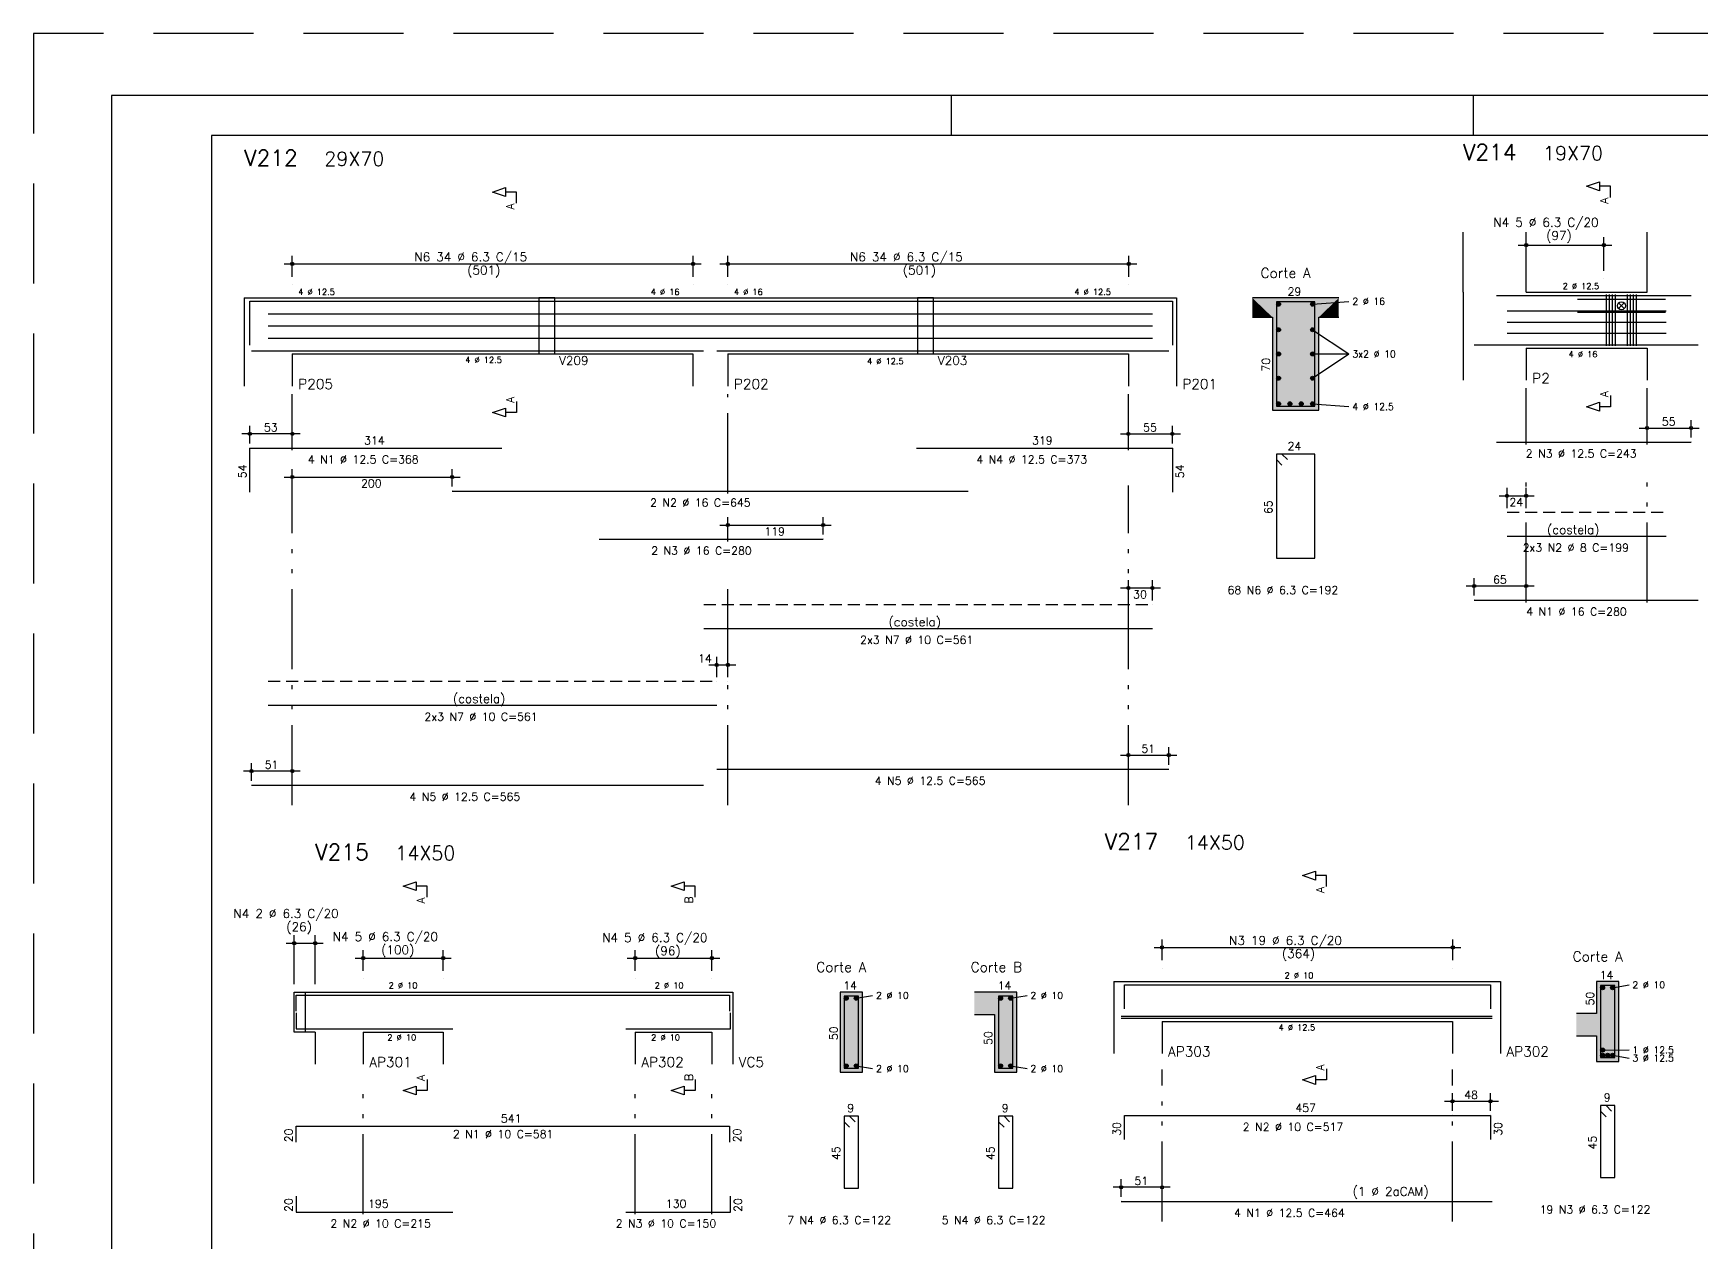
# Model space of a CAD drawing. Extents: x -1.9 to 86, y -1.2 to 61.3.
# Drawn here: x -1.95 to 39.75, y 31.08 to 61.31 of the extents above; entities that cross this region are included whole.
import ezdxf

# ---------------------------------------------------------------- set-up
doc = ezdxf.new("R2010")
doc.units = 0
doc.header["$MEASUREMENT"] = 0
for name, pattern in [('ESTILO_TQS_0001', [0.45, 0.3, -0.15]), ('ESTILO_TQS_0004', [3.3, 2, -0.4, 0.05, -0.4, 0.05, -0.4]), ('HIDDEN', [0.375, 0.25, -0.125])]:
    doc.linetypes.add(name, pattern=pattern)
doc.layers.get('0').update_dxf_attribs({"linetype": 'CONTINUOUS'})
doc.layers.get('Defpoints').update_dxf_attribs({"linetype": 'CONTINUOUS'})
for name, color, linetype in [('ARQ_FOLHA', 7, 'CONTINUOUS'), ('PENA_01', 1, 'CONTINUOUS'), ('PENA_02', 2, 'CONTINUOUS'), ('PENA_03', 3, 'CONTINUOUS'), ('PENA_04', 4, 'CONTINUOUS'), ('PENA_05', 5, 'CONTINUOUS'), ('PENA_06', 6, 'CONTINUOUS'), ('PENA_10', 253, 'CONTINUOUS')]:
    doc.layers.add(name, color=color, linetype=linetype)
doc.styles.get("Standard").update_dxf_attribs({"font": 'ROMANS.SHX'})

# ---------------------------------------------------------------- blocks, each defined once
blk = doc.blocks.new('FOLHA A1 - 841 X 594')
at = {"layer": 'ARQ_FOLHA', "color": 1}
for p, q in [((-631, 584), (-631, 594)), ((-500.5, 584), (-500.5, 594))]:
    blk.add_line(p, q, dxfattribs=at)
for points in [[(-841, 0), (0, 0), (0, 594), (-841, 594)], [(-816, 10), (-10, 10), (-10, 584), (-816, 584)]]:
    blk.add_lwpolyline(points, close=True, dxfattribs=at)
at = {"layer": 'Defpoints', "color": 8, "linetype": 'HIDDEN', "ltscale": 100}
blk.add_lwpolyline([(-860.5, 609.5), (-860.5, -15.5), (19.5, -15.5), (19.5, 609.5)], close=True, dxfattribs=at)
blk = doc.blocks.new('*U23')
blk.add_blockref('FOLHA A1 - 841 X 594', (0, 0))

msp = doc.modelspace()

# ---------------------------------------------------------------- linework, layer by layer
at = {"layer": 'PENA_01', "linetype": 'Continuous'}
for p, q in [((35.168, 56.014), (37.508, 56.014)), ((35.368, 55.367), (35.368, 56.214)), ((37.308, 55.367), (37.308, 56.214)), ((4.322, 55.542), (14.742, 55.542)), ((4.522, 55.222), (4.522, 55.742)), ((14.542, 55.222), (14.542, 55.742)), ((15.212, 55.542), (25.632, 55.542)), ((15.412, 55.222), (15.412, 55.742)), ((25.432, 55.222), (25.432, 55.742)), ((30.027, 54.537), (30.937, 54.607)), ((30.027, 53.897), (30.937, 53.292)), ((30.027, 52.687), (30.937, 53.292)), ((30.027, 53.292), (30.937, 53.292)), ((30.027, 52.047), (30.937, 51.977)), ((4.722, 51.297), (3.262, 51.297)), ((25.222, 51.297), (26.722, 51.297)), ((38.188, 51.442), (39.688, 51.442)), ((4.322, 50.217), (8.718, 50.217)), ((34.688, 49.747), (35.568, 49.747)), ((15.212, 49.017), (17.995, 49.017)), ((26.222, 47.442), (25.222, 47.442)), ((35.568, 47.492), (33.868, 47.492)), ((14.932, 45.522), (15.612, 45.522)), ((25.222, 43.267), (26.632, 43.267)), ((4.722, 42.867), (3.302, 42.867)), ((4.371, 38.563), (5.297, 38.563)), ((4.571, 37.545), (4.571, 38.763)), ((5.097, 37.545), (5.097, 38.763)), ((6.297, 37.875), (6.297, 38.395)), ((8.297, 37.875), (8.297, 38.395)), ((13.097, 37.875), (13.097, 38.395)), ((15.013, 37.875), (15.013, 38.395)), ((26.063, 38.459), (33.733, 38.459)), ((26.263, 38.139), (26.263, 38.659)), ((33.533, 38.139), (33.533, 38.659)), ((6.097, 38.195), (8.497, 38.195)), ((12.897, 38.195), (15.213, 38.195)), ((18.62, 37.19), (19.03, 37.26)), ((22.48, 37.19), (22.89, 37.26)), ((37.528, 37.454), (37.938, 37.524)), ((37.278, 35.894), (37.938, 35.898)), ((18.62, 35.5), (19.03, 35.43)), ((22.48, 35.5), (22.89, 35.43)), ((37.528, 35.764), (37.938, 35.694)), ((33.323, 34.614), (34.673, 34.614)), ((26.463, 32.464), (25.043, 32.464))]:
    msp.add_line(p, q, dxfattribs=at)
at = {"layer": 'PENA_01', "linetype": 'ESTILO_TQS_0004'}
for p, q in [((4.522, 50.889), (4.522, 52.292)), ((15.412, 49.809), (15.412, 52.292)), ((25.422, 50.889), (25.422, 52.292)), ((35.368, 51.034), (35.368, 52.437)), ((38.388, 51.034), (38.388, 52.437)), ((35.368, 47.084), (35.368, 50.15)), ((38.388, 47.084), (38.388, 50.15)), ((4.522, 42.012), (4.522, 50.005)), ((25.422, 42.012), (25.422, 50.005)), ((15.412, 48.609), (15.412, 48.925)), ((15.412, 42.012), (15.412, 47.725)), ((6.297, 31.792), (6.297, 35.145)), ((13.097, 31.792), (13.097, 35.145)), ((15.011, 31.792), (15.011, 35.145)), ((26.263, 31.609), (26.263, 35.409)), ((33.523, 31.609), (33.523, 35.409))]:
    msp.add_line(p, q, dxfattribs=at)
at = {"layer": 'PENA_01', "linetype": 'Continuous'}
for points in [[(10.682, 54.692), (10.682, 53.292), (11.082, 53.292), (11.082, 54.692), (10.682, 54.692)], [(20.152, 54.692), (20.152, 53.292), (20.552, 53.292), (20.552, 54.692), (20.152, 54.692)], [(4.851, 36.345), (4.851, 37.345)]]:
    msp.add_lwpolyline(points, dxfattribs=at)
at = {"layer": 'PENA_02', "linetype": 'Continuous'}
for centre, radius in [((35.368, 56.014), 0.0416), ((35.368, 56.014), 0.0208), ((37.308, 56.014), 0.0416), ((37.308, 56.014), 0.0208), ((4.522, 55.542), 0.0416), ((4.522, 55.542), 0.0208), ((14.542, 55.542), 0.0416), ((14.542, 55.542), 0.0208), ((15.412, 55.542), 0.0416), ((15.412, 55.542), 0.0208), ((25.432, 55.542), 0.0416), ((25.432, 55.542), 0.0208), ((3.462, 51.297), 0.04), ((3.462, 51.297), 0.02), ((4.522, 51.297), 0.04), ((4.522, 51.297), 0.02), ((25.422, 51.297), 0.04), ((25.422, 51.297), 0.02), ((26.522, 51.297), 0.04), ((26.522, 51.297), 0.02), ((38.388, 51.442), 0.04), ((38.388, 51.442), 0.02), ((39.488, 51.442), 0.04), ((39.488, 51.442), 0.02), ((4.522, 50.217), 0.04), ((4.522, 50.217), 0.02), ((8.518, 50.217), 0.04), ((8.518, 50.217), 0.02), ((34.888, 49.747), 0.04), ((34.888, 49.747), 0.02), ((35.368, 49.747), 0.04), ((35.368, 49.747), 0.02), ((15.412, 49.017), 0.04), ((15.412, 49.017), 0.02), ((17.795, 49.017), 0.04), ((17.795, 49.017), 0.02), ((25.422, 47.442), 0.04), ((25.422, 47.442), 0.02), ((26.022, 47.442), 0.04), ((26.022, 47.442), 0.02), ((34.068, 47.492), 0.04), ((34.068, 47.492), 0.02), ((35.368, 47.492), 0.04), ((35.368, 47.492), 0.02), ((15.132, 45.522), 0.04), ((15.132, 45.522), 0.02), ((15.412, 45.522), 0.04), ((15.412, 45.522), 0.02), ((25.422, 43.267), 0.04), ((25.422, 43.267), 0.02), ((26.432, 43.267), 0.04), ((26.432, 43.267), 0.02), ((3.502, 42.867), 0.04), ((3.502, 42.867), 0.02), ((4.522, 42.867), 0.04), ((4.522, 42.867), 0.02), ((4.571, 38.563), 0.0416), ((4.571, 38.563), 0.0208), ((5.097, 38.563), 0.0416), ((5.097, 38.563), 0.0208), ((26.263, 38.459), 0.0416), ((26.263, 38.459), 0.0208), ((33.533, 38.459), 0.0416), ((33.533, 38.459), 0.0208), ((6.297, 38.195), 0.0416), ((6.297, 38.195), 0.0208), ((8.297, 38.195), 0.0416), ((8.297, 38.195), 0.0208), ((13.097, 38.195), 0.0416), ((13.097, 38.195), 0.0208), ((15.013, 38.195), 0.0416), ((15.013, 38.195), 0.0208), ((33.523, 34.614), 0.04), ((33.523, 34.614), 0.02), ((34.473, 34.614), 0.04), ((34.473, 34.614), 0.02), ((25.243, 32.464), 0.04), ((25.243, 32.464), 0.02), ((26.263, 32.464), 0.04), ((26.263, 32.464), 0.02)]:
    msp.add_circle(centre, radius, dxfattribs=at)
at = {"layer": 'PENA_03', "linetype": 'Continuous'}
for p, q in [((33.788, 54.837), (33.788, 56.337)), ((35.368, 54.837), (35.368, 56.337)), ((38.388, 54.837), (38.388, 56.337)), ((35.368, 55.167), (35.368, 55.167)), ((37.308, 55.167), (37.308, 55.167)), ((3.322, 54.692), (3.322, 53.292)), ((3.322, 54.692), (4.522, 54.692)), ((4.522, 55.022), (4.522, 55.022)), ((4.522, 54.692), (14.532, 54.692)), ((14.532, 54.692), (15.412, 54.692)), ((14.542, 55.022), (14.542, 55.022)), ((15.412, 55.022), (15.412, 55.022)), ((15.412, 54.692), (25.422, 54.692)), ((25.422, 54.692), (26.622, 54.692)), ((25.432, 55.022), (25.432, 55.022)), ((26.622, 54.692), (26.622, 53.292)), ((30.682, 54.692), (28.522, 54.692)), ((33.788, 54.837), (33.788, 53.437)), ((35.368, 54.837), (38.388, 54.837)), ((37.677, 54.567), (37.819, 54.426)), ((37.677, 54.426), (37.819, 54.567)), ((28.522, 54.212), (29.022, 54.212)), ((29.022, 54.212), (29.022, 51.892)), ((30.182, 51.892), (30.182, 54.212)), ((30.182, 54.212), (30.682, 54.212)), ((33.788, 53.437), (33.788, 52.637)), ((35.368, 53.437), (38.388, 53.437)), ((35.368, 53.437), (35.368, 52.637)), ((38.388, 53.437), (38.388, 52.637)), ((3.322, 53.292), (3.322, 52.492)), ((4.522, 53.292), (14.532, 53.292)), ((4.522, 53.292), (4.522, 52.492)), ((14.532, 53.292), (14.532, 52.492)), ((15.412, 53.292), (25.422, 53.292)), ((15.412, 53.292), (15.412, 52.492)), ((25.422, 53.292), (25.422, 52.492)), ((26.622, 53.292), (26.622, 52.492)), ((29.022, 51.892), (30.182, 51.892)), ((3.462, 51.057), (3.462, 51.497)), ((4.522, 51.057), (4.522, 51.497)), ((25.422, 51.057), (25.422, 51.497)), ((26.522, 51.057), (26.522, 51.497)), ((38.388, 51.202), (38.388, 51.642)), ((39.488, 51.202), (39.488, 51.642)), ((3.462, 50.957), (3.462, 50.957)), ((4.522, 50.957), (4.522, 50.957)), ((25.422, 50.957), (25.422, 50.957)), ((26.522, 50.957), (26.522, 50.957)), ((38.388, 51.102), (38.388, 51.102)), ((39.488, 51.102), (39.488, 51.102)), ((4.522, 49.977), (4.522, 50.417)), ((8.518, 49.977), (8.518, 50.417)), ((4.522, 49.877), (4.522, 49.877)), ((8.518, 49.877), (8.518, 49.877)), ((34.888, 49.437), (34.888, 49.947)), ((35.368, 49.437), (35.368, 49.947)), ((15.412, 48.777), (15.412, 49.217)), ((17.795, 48.777), (17.795, 49.217)), ((34.888, 49.337), (34.888, 49.337)), ((35.368, 49.337), (35.368, 49.337)), ((15.412, 48.677), (15.412, 48.677)), ((17.795, 48.677), (17.795, 48.677)), ((25.422, 47.132), (25.422, 47.642)), ((26.022, 47.132), (26.022, 47.642)), ((34.068, 47.252), (34.068, 47.692)), ((35.368, 47.252), (35.368, 47.692)), ((34.068, 47.152), (34.068, 47.152)), ((35.368, 47.152), (35.368, 47.152)), ((25.422, 47.032), (25.422, 47.032)), ((26.022, 47.032), (26.022, 47.032)), ((15.132, 45.212), (15.132, 45.722)), ((15.412, 45.212), (15.412, 45.722)), ((15.132, 45.112), (15.132, 45.112)), ((15.412, 45.112), (15.412, 45.112)), ((25.422, 43.027), (25.422, 43.467)), ((26.432, 43.027), (26.432, 43.467)), ((3.502, 42.627), (3.502, 43.067)), ((4.522, 42.627), (4.522, 43.067)), ((25.422, 42.927), (25.422, 42.927)), ((26.432, 42.927), (26.432, 42.927)), ((3.502, 42.527), (3.502, 42.527)), ((4.522, 42.527), (4.522, 42.527)), ((6.297, 37.675), (6.297, 37.675)), ((8.297, 37.675), (8.297, 37.675)), ((13.097, 37.675), (13.097, 37.675)), ((15.013, 37.675), (15.013, 37.675)), ((25.063, 37.609), (25.063, 36.609)), ((25.063, 37.609), (26.263, 37.609)), ((26.263, 37.939), (26.263, 37.939)), ((26.263, 37.609), (33.523, 37.609)), ((33.523, 37.609), (34.723, 37.609)), ((33.533, 37.939), (33.533, 37.939)), ((34.723, 37.609), (34.723, 36.609)), ((37.683, 37.609), (37.123, 37.609)), ((37.123, 37.609), (37.123, 36.809)), ((37.683, 35.609), (37.683, 37.609)), ((4.571, 37.345), (6.297, 37.345)), ((4.571, 37.345), (4.571, 37.345)), ((5.097, 37.345), (5.097, 37.345)), ((6.297, 37.345), (8.297, 37.345)), ((8.297, 37.345), (13.097, 37.345)), ((13.097, 37.345), (15.011, 37.345)), ((15.011, 37.345), (15.531, 37.345)), ((15.531, 37.345), (15.531, 36.345)), ((18.775, 37.345), (18.215, 37.345)), ((18.215, 37.345), (18.215, 35.345)), ((18.775, 35.345), (18.775, 37.345)), ((22.075, 37.345), (21.575, 37.345)), ((22.635, 37.345), (22.075, 37.345)), ((22.075, 37.345), (22.075, 37.345)), ((22.635, 35.345), (22.635, 37.345)), ((21.575, 36.785), (22.075, 36.785)), ((22.075, 36.785), (22.075, 35.345)), ((37.123, 36.809), (36.623, 36.809)), ((5.097, 36.345), (5.097, 35.545)), ((6.297, 36.345), (8.297, 36.345)), ((6.297, 36.345), (6.297, 35.545)), ((8.297, 36.345), (8.297, 35.545)), ((13.097, 36.345), (15.011, 36.345)), ((13.097, 36.345), (13.097, 35.545)), ((15.011, 36.345), (15.011, 35.545)), ((15.531, 36.345), (15.531, 35.545)), ((25.063, 36.609), (25.063, 35.809)), ((26.263, 36.609), (33.523, 36.609)), ((26.263, 36.609), (26.263, 35.809)), ((33.523, 36.609), (33.523, 35.809)), ((34.723, 36.609), (34.723, 35.809)), ((36.623, 36.249), (37.123, 36.249)), ((37.123, 36.249), (37.123, 35.609)), ((37.123, 35.609), (37.683, 35.609)), ((18.215, 35.345), (18.775, 35.345)), ((22.075, 35.345), (22.635, 35.345)), ((33.523, 34.374), (33.523, 34.814)), ((34.473, 34.374), (34.473, 34.814)), ((33.523, 34.274), (33.523, 34.274)), ((34.473, 34.274), (34.473, 34.274)), ((25.243, 32.224), (25.243, 32.664)), ((26.263, 32.224), (26.263, 32.664)), ((25.243, 32.124), (25.243, 32.124)), ((26.263, 32.124), (26.263, 32.124))]:
    msp.add_line(p, q, dxfattribs=at)
for points in [[(37.478, 57.207), (37.478, 57.484), (37.201, 57.484), (37.201, 57.373), (36.878, 57.484), (37.201, 57.594), (37.201, 57.484)], [(10.127, 57.062), (10.127, 57.339), (9.85, 57.339), (9.85, 57.228), (9.527, 57.339), (9.85, 57.45), (9.85, 57.339)], [(37.478, 52.252), (37.478, 51.975), (37.201, 51.975), (37.201, 51.864), (36.878, 51.975), (37.201, 52.086), (37.201, 51.975)], [(10.127, 52.107), (10.127, 51.83), (9.85, 51.83), (9.85, 51.719), (9.527, 51.83), (9.85, 51.941), (9.85, 51.83)], [(7.897, 39.715), (7.897, 39.992), (7.62, 39.992), (7.62, 39.881), (7.297, 39.992), (7.62, 40.103), (7.62, 39.992)], [(14.596, 39.715), (14.596, 39.992), (14.319, 39.992), (14.319, 39.881), (13.996, 39.992), (14.319, 40.103), (14.319, 39.992)], [(30.378, 39.979), (30.378, 40.256), (30.101, 40.256), (30.101, 40.145), (29.778, 40.256), (30.101, 40.367), (30.101, 40.256)], [(5.097, 36.345), (4.571, 36.345), (4.571, 37.345)], [(7.897, 35.16), (7.897, 34.883), (7.62, 34.883), (7.62, 34.772), (7.297, 34.883), (7.62, 34.994), (7.62, 34.883)], [(14.596, 35.16), (14.596, 34.883), (14.319, 34.883), (14.319, 34.772), (13.996, 34.883), (14.319, 34.994), (14.319, 34.883)], [(30.378, 35.424), (30.378, 35.147), (30.101, 35.147), (30.101, 35.036), (29.778, 35.147), (30.101, 35.258), (30.101, 35.147)]]:
    msp.add_lwpolyline(points, dxfattribs=at)
for centre, radius in [((29.177, 54.537), 0.05), ((30.027, 54.537), 0.05), ((37.748, 54.497), 0.1), ((29.177, 53.897), 0.05), ((30.027, 53.897), 0.05), ((29.177, 53.292), 0.05), ((30.027, 53.292), 0.05), ((29.177, 52.687), 0.05), ((30.027, 52.687), 0.05), ((29.177, 52.047), 0.05), ((29.46, 52.047), 0.05), ((29.743, 52.047), 0.05), ((30.027, 52.047), 0.05), ((18.37, 37.19), 0.05), ((18.62, 37.19), 0.05), ((22.23, 37.19), 0.05), ((22.48, 37.19), 0.05), ((37.278, 37.454), 0.05), ((37.528, 37.454), 0.05), ((37.278, 35.894), 0.05), ((18.37, 35.5), 0.05), ((18.62, 35.5), 0.05), ((22.23, 35.5), 0.05), ((22.48, 35.5), 0.05), ((37.278, 35.764), 0.05), ((37.403, 35.764), 0.05), ((37.528, 35.764), 0.05)]:
    msp.add_circle(centre, radius, dxfattribs=at)
for points in [[(29.227, 54.537), (29.152, 54.58), (29.13, 54.554)], [(29.227, 54.537), (29.13, 54.554), (29.13, 54.52)], [(29.227, 54.537), (29.13, 54.52), (29.152, 54.494)], [(29.227, 54.537), (29.185, 54.586), (29.152, 54.58)], [(29.227, 54.537), (29.152, 54.494), (29.185, 54.488)], [(29.227, 54.537), (29.215, 54.569), (29.185, 54.586)], [(29.227, 54.537), (29.185, 54.488), (29.215, 54.505)], [(29.227, 54.537), (29.215, 54.505), (29.227, 54.537)], [(30.077, 54.537), (30.002, 54.58), (29.98, 54.554)], [(30.077, 54.537), (29.98, 54.554), (29.98, 54.52)], [(30.077, 54.537), (29.98, 54.52), (30.002, 54.494)], [(30.077, 54.537), (30.035, 54.586), (30.002, 54.58)], [(30.077, 54.537), (30.002, 54.494), (30.035, 54.488)], [(30.077, 54.537), (30.065, 54.569), (30.035, 54.586)], [(30.077, 54.537), (30.035, 54.488), (30.065, 54.505)], [(30.077, 54.537), (30.065, 54.505), (30.077, 54.537)], [(29.227, 53.897), (29.152, 53.941), (29.13, 53.915)], [(29.227, 53.897), (29.13, 53.915), (29.13, 53.88)], [(29.227, 53.897), (29.13, 53.88), (29.152, 53.854)], [(29.227, 53.897), (29.185, 53.947), (29.152, 53.941)], [(29.227, 53.897), (29.152, 53.854), (29.185, 53.848)], [(29.227, 53.897), (29.215, 53.93), (29.185, 53.947)], [(29.227, 53.897), (29.185, 53.848), (29.215, 53.865)], [(29.227, 53.897), (29.215, 53.865), (29.227, 53.897)], [(30.077, 53.897), (30.002, 53.941), (29.98, 53.915)], [(30.077, 53.897), (29.98, 53.915), (29.98, 53.88)], [(30.077, 53.897), (29.98, 53.88), (30.002, 53.854)], [(30.077, 53.897), (30.035, 53.947), (30.002, 53.941)], [(30.077, 53.897), (30.002, 53.854), (30.035, 53.848)], [(30.077, 53.897), (30.065, 53.93), (30.035, 53.947)], [(30.077, 53.897), (30.035, 53.848), (30.065, 53.865)], [(30.077, 53.897), (30.065, 53.865), (30.077, 53.897)], [(29.227, 53.292), (29.152, 53.335), (29.13, 53.309)], [(29.227, 53.292), (29.13, 53.309), (29.13, 53.275)], [(29.227, 53.292), (29.13, 53.275), (29.152, 53.249)], [(29.227, 53.292), (29.185, 53.341), (29.152, 53.335)], [(29.227, 53.292), (29.152, 53.249), (29.185, 53.243)], [(29.227, 53.292), (29.215, 53.324), (29.185, 53.341)], [(29.227, 53.292), (29.185, 53.243), (29.215, 53.26)], [(29.227, 53.292), (29.215, 53.26), (29.227, 53.292)], [(30.077, 53.292), (30.002, 53.335), (29.98, 53.309)], [(30.077, 53.292), (29.98, 53.309), (29.98, 53.275)], [(30.077, 53.292), (29.98, 53.275), (30.002, 53.249)], [(30.077, 53.292), (30.035, 53.341), (30.002, 53.335)], [(30.077, 53.292), (30.002, 53.249), (30.035, 53.243)], [(30.077, 53.292), (30.065, 53.324), (30.035, 53.341)], [(30.077, 53.292), (30.035, 53.243), (30.065, 53.26)], [(30.077, 53.292), (30.065, 53.26), (30.077, 53.292)], [(29.227, 52.687), (29.152, 52.73), (29.13, 52.704)], [(29.227, 52.687), (29.13, 52.704), (29.13, 52.67)], [(29.227, 52.687), (29.13, 52.67), (29.152, 52.643)], [(29.227, 52.687), (29.185, 52.736), (29.152, 52.73)], [(29.227, 52.687), (29.152, 52.643), (29.185, 52.637)], [(29.227, 52.687), (29.215, 52.719), (29.185, 52.736)], [(29.227, 52.687), (29.185, 52.637), (29.215, 52.655)], [(29.227, 52.687), (29.215, 52.655), (29.227, 52.687)], [(30.077, 52.687), (30.002, 52.73), (29.98, 52.704)], [(30.077, 52.687), (29.98, 52.704), (29.98, 52.67)], [(30.077, 52.687), (29.98, 52.67), (30.002, 52.643)], [(30.077, 52.687), (30.035, 52.736), (30.002, 52.73)], [(30.077, 52.687), (30.002, 52.643), (30.035, 52.637)], [(30.077, 52.687), (30.065, 52.719), (30.035, 52.736)], [(30.077, 52.687), (30.035, 52.637), (30.065, 52.655)], [(30.077, 52.687), (30.065, 52.655), (30.077, 52.687)], [(29.227, 52.047), (29.152, 52.09), (29.13, 52.064)], [(29.227, 52.047), (29.13, 52.064), (29.13, 52.03)], [(29.227, 52.047), (29.13, 52.03), (29.152, 52.004)], [(29.227, 52.047), (29.185, 52.096), (29.152, 52.09)], [(29.227, 52.047), (29.152, 52.004), (29.185, 51.998)], [(29.227, 52.047), (29.215, 52.079), (29.185, 52.096)], [(29.227, 52.047), (29.185, 51.998), (29.215, 52.015)], [(29.227, 52.047), (29.215, 52.015), (29.227, 52.047)], [(29.51, 52.047), (29.435, 52.09), (29.413, 52.064)], [(29.51, 52.047), (29.413, 52.064), (29.413, 52.03)], [(29.51, 52.047), (29.413, 52.03), (29.435, 52.004)], [(29.51, 52.047), (29.469, 52.096), (29.435, 52.09)], [(29.51, 52.047), (29.435, 52.004), (29.469, 51.998)], [(29.51, 52.047), (29.498, 52.079), (29.469, 52.096)], [(29.51, 52.047), (29.469, 51.998), (29.498, 52.015)], [(29.51, 52.047), (29.498, 52.015), (29.51, 52.047)], [(29.793, 52.047), (29.718, 52.09), (29.696, 52.064)], [(29.793, 52.047), (29.696, 52.064), (29.696, 52.03)], [(29.793, 52.047), (29.696, 52.03), (29.718, 52.004)], [(29.793, 52.047), (29.752, 52.096), (29.718, 52.09)], [(29.793, 52.047), (29.718, 52.004), (29.752, 51.998)], [(29.793, 52.047), (29.782, 52.079), (29.752, 52.096)], [(29.793, 52.047), (29.752, 51.998), (29.782, 52.015)], [(29.793, 52.047), (29.782, 52.015), (29.793, 52.047)], [(30.077, 52.047), (30.002, 52.09), (29.98, 52.064)], [(30.077, 52.047), (29.98, 52.064), (29.98, 52.03)], [(30.077, 52.047), (29.98, 52.03), (30.002, 52.004)], [(30.077, 52.047), (30.035, 52.096), (30.002, 52.09)], [(30.077, 52.047), (30.002, 52.004), (30.035, 51.998)], [(30.077, 52.047), (30.065, 52.079), (30.035, 52.096)], [(30.077, 52.047), (30.035, 51.998), (30.065, 52.015)], [(30.077, 52.047), (30.065, 52.015), (30.077, 52.047)], [(18.42, 37.19), (18.345, 37.233), (18.323, 37.207)], [(18.42, 37.19), (18.323, 37.207), (18.323, 37.173)], [(18.42, 37.19), (18.323, 37.173), (18.345, 37.147)], [(18.42, 37.19), (18.379, 37.239), (18.345, 37.233)], [(18.42, 37.19), (18.345, 37.147), (18.379, 37.141)], [(18.42, 37.19), (18.408, 37.222), (18.379, 37.239)], [(18.42, 37.19), (18.379, 37.141), (18.408, 37.158)], [(18.42, 37.19), (18.408, 37.158), (18.42, 37.19)], [(18.67, 37.19), (18.595, 37.233), (18.573, 37.207)], [(18.67, 37.19), (18.573, 37.207), (18.573, 37.173)], [(18.67, 37.19), (18.573, 37.173), (18.595, 37.147)], [(18.67, 37.19), (18.629, 37.239), (18.595, 37.233)], [(18.67, 37.19), (18.595, 37.147), (18.629, 37.141)], [(18.67, 37.19), (18.658, 37.222), (18.629, 37.239)], [(18.67, 37.19), (18.629, 37.141), (18.658, 37.158)], [(18.67, 37.19), (18.658, 37.158), (18.67, 37.19)], [(22.28, 37.19), (22.205, 37.233), (22.183, 37.207)], [(22.28, 37.19), (22.183, 37.207), (22.183, 37.173)], [(22.28, 37.19), (22.183, 37.173), (22.205, 37.147)], [(22.28, 37.19), (22.239, 37.239), (22.205, 37.233)], [(22.28, 37.19), (22.205, 37.147), (22.239, 37.141)], [(22.28, 37.19), (22.268, 37.222), (22.239, 37.239)], [(22.28, 37.19), (22.239, 37.141), (22.268, 37.158)], [(22.28, 37.19), (22.268, 37.158), (22.28, 37.19)], [(22.53, 37.19), (22.455, 37.233), (22.433, 37.207)], [(22.53, 37.19), (22.433, 37.207), (22.433, 37.173)], [(22.53, 37.19), (22.433, 37.173), (22.455, 37.147)], [(22.53, 37.19), (22.489, 37.239), (22.455, 37.233)], [(22.53, 37.19), (22.455, 37.147), (22.489, 37.141)], [(22.53, 37.19), (22.518, 37.222), (22.489, 37.239)], [(22.53, 37.19), (22.489, 37.141), (22.518, 37.158)], [(22.53, 37.19), (22.518, 37.158), (22.53, 37.19)], [(37.328, 37.454), (37.253, 37.497), (37.231, 37.471)], [(37.328, 37.454), (37.231, 37.471), (37.231, 37.437)], [(37.328, 37.454), (37.231, 37.437), (37.253, 37.411)], [(37.328, 37.454), (37.287, 37.503), (37.253, 37.497)], [(37.328, 37.454), (37.253, 37.411), (37.287, 37.405)], [(37.328, 37.454), (37.317, 37.486), (37.287, 37.503)], [(37.328, 37.454), (37.287, 37.405), (37.317, 37.422)], [(37.328, 37.454), (37.317, 37.422), (37.328, 37.454)], [(37.578, 37.454), (37.503, 37.497), (37.481, 37.471)], [(37.578, 37.454), (37.481, 37.471), (37.481, 37.437)], [(37.578, 37.454), (37.481, 37.437), (37.503, 37.411)], [(37.578, 37.454), (37.537, 37.503), (37.503, 37.497)], [(37.578, 37.454), (37.503, 37.411), (37.537, 37.405)], [(37.578, 37.454), (37.567, 37.486), (37.537, 37.503)], [(37.578, 37.454), (37.537, 37.405), (37.567, 37.422)], [(37.578, 37.454), (37.567, 37.422), (37.578, 37.454)], [(37.328, 35.894), (37.253, 35.937), (37.231, 35.911)], [(37.328, 35.894), (37.231, 35.911), (37.231, 35.877)], [(37.328, 35.894), (37.231, 35.877), (37.253, 35.851)], [(37.328, 35.894), (37.287, 35.943), (37.253, 35.937)], [(37.328, 35.894), (37.253, 35.851), (37.287, 35.845)], [(37.328, 35.894), (37.317, 35.926), (37.287, 35.943)], [(37.328, 35.894), (37.287, 35.845), (37.317, 35.862)], [(37.328, 35.894), (37.317, 35.862), (37.328, 35.894)], [(18.42, 35.5), (18.345, 35.543), (18.323, 35.517)], [(18.42, 35.5), (18.323, 35.517), (18.323, 35.483)], [(18.42, 35.5), (18.323, 35.483), (18.345, 35.457)], [(18.42, 35.5), (18.379, 35.549), (18.345, 35.543)], [(18.42, 35.5), (18.345, 35.457), (18.379, 35.451)], [(18.42, 35.5), (18.408, 35.532), (18.379, 35.549)], [(18.42, 35.5), (18.379, 35.451), (18.408, 35.468)], [(18.42, 35.5), (18.408, 35.468), (18.42, 35.5)], [(18.67, 35.5), (18.595, 35.543), (18.573, 35.517)], [(18.67, 35.5), (18.573, 35.517), (18.573, 35.483)], [(18.67, 35.5), (18.573, 35.483), (18.595, 35.457)], [(18.67, 35.5), (18.629, 35.549), (18.595, 35.543)], [(18.67, 35.5), (18.595, 35.457), (18.629, 35.451)], [(18.67, 35.5), (18.658, 35.532), (18.629, 35.549)], [(18.67, 35.5), (18.629, 35.451), (18.658, 35.468)], [(18.67, 35.5), (18.658, 35.468), (18.67, 35.5)], [(22.28, 35.5), (22.205, 35.543), (22.183, 35.517)], [(22.28, 35.5), (22.183, 35.517), (22.183, 35.483)], [(22.28, 35.5), (22.183, 35.483), (22.205, 35.457)], [(22.28, 35.5), (22.239, 35.549), (22.205, 35.543)], [(22.28, 35.5), (22.205, 35.457), (22.239, 35.451)], [(22.28, 35.5), (22.268, 35.532), (22.239, 35.549)], [(22.28, 35.5), (22.239, 35.451), (22.268, 35.468)], [(22.28, 35.5), (22.268, 35.468), (22.28, 35.5)], [(22.53, 35.5), (22.455, 35.543), (22.433, 35.517)], [(22.53, 35.5), (22.433, 35.517), (22.433, 35.483)], [(22.53, 35.5), (22.433, 35.483), (22.455, 35.457)], [(22.53, 35.5), (22.489, 35.549), (22.455, 35.543)], [(22.53, 35.5), (22.455, 35.457), (22.489, 35.451)], [(22.53, 35.5), (22.518, 35.532), (22.489, 35.549)], [(22.53, 35.5), (22.489, 35.451), (22.518, 35.468)], [(22.53, 35.5), (22.518, 35.468), (22.53, 35.5)], [(37.328, 35.764), (37.253, 35.807), (37.231, 35.781)], [(37.328, 35.764), (37.231, 35.781), (37.231, 35.747)], [(37.328, 35.764), (37.231, 35.747), (37.253, 35.721)], [(37.328, 35.764), (37.287, 35.813), (37.253, 35.807)], [(37.328, 35.764), (37.253, 35.721), (37.287, 35.715)], [(37.328, 35.764), (37.317, 35.796), (37.287, 35.813)], [(37.328, 35.764), (37.287, 35.715), (37.317, 35.732)], [(37.328, 35.764), (37.317, 35.732), (37.328, 35.764)], [(37.453, 35.764), (37.378, 35.807), (37.356, 35.781)], [(37.453, 35.764), (37.356, 35.781), (37.356, 35.747)], [(37.453, 35.764), (37.356, 35.747), (37.378, 35.721)], [(37.453, 35.764), (37.412, 35.813), (37.378, 35.807)], [(37.453, 35.764), (37.378, 35.721), (37.412, 35.715)], [(37.453, 35.764), (37.442, 35.796), (37.412, 35.813)], [(37.453, 35.764), (37.412, 35.715), (37.442, 35.732)], [(37.453, 35.764), (37.442, 35.732), (37.453, 35.764)], [(37.578, 35.764), (37.503, 35.807), (37.481, 35.781)], [(37.578, 35.764), (37.481, 35.781), (37.481, 35.747)], [(37.578, 35.764), (37.481, 35.747), (37.503, 35.721)], [(37.578, 35.764), (37.537, 35.813), (37.503, 35.807)], [(37.578, 35.764), (37.503, 35.721), (37.537, 35.715)], [(37.578, 35.764), (37.567, 35.796), (37.537, 35.813)], [(37.578, 35.764), (37.537, 35.715), (37.567, 35.732)], [(37.578, 35.764), (37.567, 35.732), (37.578, 35.764)]]:
    msp.add_solid(points, dxfattribs=at)
at = {"layer": 'PENA_04', "linetype": 'Continuous'}
for p, q in [((34.628, 54.757), (39.488, 54.757)), ((36.648, 54.659), (38.848, 54.659)), ((37.373, 53.495), (37.373, 54.779)), ((37.448, 53.495), (37.448, 54.779)), ((37.523, 53.495), (37.523, 54.779)), ((37.598, 53.495), (37.598, 54.779)), ((37.898, 53.495), (37.898, 54.779)), ((37.973, 53.495), (37.973, 54.779)), ((38.048, 53.495), (38.048, 54.779)), ((38.123, 53.495), (38.123, 54.779)), ((3.462, 53.512), (3.462, 54.612)), ((3.462, 54.612), (9.762, 54.612)), ((3.922, 54.295), (15.132, 54.295)), ((8.518, 54.612), (21.418, 54.612)), ((12.195, 54.612), (17.795, 54.612)), ((14.812, 54.295), (26.022, 54.295)), ((20.122, 54.612), (26.522, 54.612)), ((26.522, 54.612), (26.522, 53.512)), ((34.888, 54.37), (38.868, 54.37)), ((36.648, 54.334), (38.848, 54.334)), ((3.922, 53.992), (15.132, 53.992)), ((14.812, 53.992), (26.022, 53.992)), ((34.888, 54.091), (38.868, 54.091)), ((34.888, 53.811), (38.868, 53.811)), ((3.922, 53.689), (15.132, 53.689)), ((14.812, 53.689), (26.022, 53.689)), ((34.068, 53.517), (39.668, 53.517)), ((3.502, 53.372), (14.802, 53.372)), ((15.132, 53.372), (26.432, 53.372)), ((4.621, 36.865), (4.621, 37.265)), ((4.621, 37.265), (15.453, 37.265)), ((15.453, 37.265), (15.453, 36.865)), ((25.323, 36.929), (25.323, 37.529)), ((25.323, 37.529), (34.473, 37.529)), ((34.473, 37.529), (34.473, 36.929)), ((4.621, 36.825), (4.621, 36.425)), ((15.473, 36.425), (15.473, 36.825)), ((25.243, 36.739), (34.513, 36.739)), ((4.621, 36.425), (8.537, 36.425)), ((12.857, 36.425), (15.473, 36.425)), ((25.243, 36.689), (34.513, 36.689))]:
    msp.add_line(p, q, dxfattribs=at)
for points in [[(29.122, 54.592), (29.122, 51.992), (30.082, 51.992), (30.082, 54.592), (29.122, 54.592)], [(18.315, 37.245), (18.315, 35.445), (18.675, 35.445), (18.675, 37.245), (18.315, 37.245)], [(22.175, 37.245), (22.175, 35.445), (22.535, 35.445), (22.535, 37.245), (22.175, 37.245)], [(37.223, 37.509), (37.223, 35.709), (37.583, 35.709), (37.583, 37.509), (37.223, 37.509)]]:
    msp.add_lwpolyline(points, dxfattribs=at)
at = {"layer": 'PENA_05', "linetype": 'Continuous'}
for p, q in [((3.462, 49.842), (3.462, 50.942)), ((3.462, 50.942), (9.762, 50.942)), ((20.122, 50.942), (26.522, 50.942)), ((26.522, 50.942), (26.522, 49.842)), ((34.628, 51.087), (39.488, 51.087)), ((29.262, 50.792), (29.122, 50.792)), ((29.122, 50.792), (29.122, 48.192)), ((30.082, 50.792), (29.122, 50.792)), ((29.122, 50.792), (29.122, 50.652)), ((29.122, 50.652), (29.262, 50.512)), ((29.402, 50.652), (29.262, 50.792)), ((30.082, 48.192), (30.082, 50.792)), ((8.518, 49.862), (21.418, 49.862)), ((12.195, 48.662), (17.795, 48.662)), ((34.888, 48.737), (38.868, 48.737)), ((29.122, 48.192), (30.082, 48.192)), ((34.068, 47.137), (39.668, 47.137)), ((14.812, 46.432), (26.022, 46.432)), ((3.922, 44.512), (15.132, 44.512)), ((15.132, 42.912), (26.432, 42.912)), ((3.502, 42.512), (14.802, 42.512)), ((18.455, 34.245), (18.315, 34.245)), ((18.315, 34.245), (18.315, 32.445)), ((18.675, 34.245), (18.315, 34.245)), ((18.315, 34.245), (18.315, 34.105)), ((18.595, 34.105), (18.455, 34.245)), ((18.675, 32.445), (18.675, 34.245)), ((22.315, 34.245), (22.175, 34.245)), ((22.175, 34.245), (22.175, 32.445)), ((22.535, 34.245), (22.175, 34.245)), ((22.175, 34.245), (22.175, 34.105)), ((22.455, 34.105), (22.315, 34.245)), ((22.535, 32.445), (22.535, 34.245)), ((25.323, 33.659), (25.323, 34.259)), ((25.323, 34.259), (34.473, 34.259)), ((34.473, 34.259), (34.473, 33.659)), ((37.363, 34.509), (37.223, 34.509)), ((37.223, 34.509), (37.223, 32.709)), ((37.583, 34.509), (37.223, 34.509)), ((37.223, 34.509), (37.223, 34.369)), ((37.223, 34.369), (37.363, 34.229)), ((37.503, 34.369), (37.363, 34.509)), ((37.583, 32.709), (37.583, 34.509)), ((4.621, 33.595), (4.621, 33.995)), ((4.621, 33.995), (15.453, 33.995)), ((15.453, 33.995), (15.453, 33.595)), ((18.315, 34.105), (18.455, 33.965)), ((22.175, 34.105), (22.315, 33.965)), ((37.223, 32.709), (37.583, 32.709)), ((4.621, 32.245), (4.621, 31.845)), ((15.473, 31.845), (15.473, 32.245)), ((18.315, 32.445), (18.675, 32.445)), ((22.175, 32.445), (22.535, 32.445)), ((4.621, 31.845), (8.537, 31.845)), ((12.857, 31.845), (15.473, 31.845)), ((25.243, 32.109), (34.513, 32.109))]:
    msp.add_line(p, q, dxfattribs=at)
at = {"layer": 'PENA_06', "linetype": 'ESTILO_TQS_0001'}
for p, q in [((34.888, 49.337), (38.868, 49.337)), ((14.812, 47.032), (26.022, 47.032)), ((3.922, 45.112), (15.132, 45.112))]:
    msp.add_line(p, q, dxfattribs=at)
at = {"layer": 'PENA_10', "linetype": 'Continuous'}
for points in [[(28.522, 54.692), (28.522, 54.212), (29.022, 54.212)], [(28.522, 54.692), (29.022, 54.212), (30.682, 54.692)], [(29.022, 54.212), (30.182, 54.212), (30.682, 54.692)], [(30.182, 54.212), (30.682, 54.212), (30.682, 54.692)], [(29.022, 51.892), (30.182, 51.892), (29.022, 54.212)], [(30.182, 51.892), (30.182, 54.212), (29.022, 54.212)], [(37.683, 37.609), (37.123, 37.609), (37.683, 35.609)], [(37.123, 37.609), (37.123, 36.809), (37.683, 35.609)], [(18.775, 35.345), (18.775, 37.345), (18.215, 37.345)], [(18.775, 35.345), (18.215, 37.345), (18.215, 35.345)], [(22.075, 36.785), (22.075, 37.345), (21.575, 37.345)], [(22.075, 36.785), (21.575, 37.345), (21.575, 36.785)], [(22.075, 36.785), (22.635, 35.345), (22.075, 37.345)], [(22.075, 37.345), (22.635, 35.345), (22.635, 37.345)], [(22.075, 36.785), (22.075, 35.345), (22.635, 35.345)], [(37.123, 36.809), (36.623, 36.809), (37.123, 36.249)], [(37.123, 36.249), (36.623, 36.809), (36.623, 36.249)], [(37.683, 35.609), (37.123, 36.809), (37.123, 36.249)], [(37.123, 36.249), (37.123, 35.609), (37.683, 35.609)], [(18.775, 35.345), (18.215, 35.345), (18.775, 35.345)]]:
    msp.add_solid(points, dxfattribs=at)

# ---------------------------------------------------------------- block references
at = {"xscale": 0.09999999999999938, "yscale": 0.09999999999999938, "zscale": 0.09999999999999938}
msp.add_blockref('*U23', (84.1, 0.356), dxfattribs=at)

# ---------------------------------------------------------------- texts
at = {"layer": 'PENA_01', "linetype": 'Continuous'}
for s, p in [('19X70', (35.788, 58.137)), ('29X70', (5.322, 57.992)), ('14X50', (7.097, 40.645)), ('14X50', (26.833, 40.909))]:
    msp.add_text(s, height=0.35, dxfattribs=at).set_placement(p)
at = {"layer": 'PENA_02', "linetype": 'Continuous'}
for s, p in [('P205', (4.672, 52.417)), ('P202', (15.562, 52.417)), ('P201', (26.772, 52.417)), ('P2', (35.518, 52.562)), ('AP303', (26.413, 35.734)), ('AP302', (34.873, 35.734)), ('AP301', (6.447, 35.47)), ('AP302', (13.247, 35.47)), ('VC5', (15.681, 35.47))]:
    msp.add_text(s, height=0.25, dxfattribs=at).set_placement(p)
at = {"layer": 'PENA_02', "linetype": 'ESTILO_TQS_0004'}
for p in [(35.888, 48.792), (19.427, 46.487), (8.537, 44.567)]:
    msp.add_text('(costela)', height=0.22, dxfattribs=at).set_placement(p)
at = {"layer": 'PENA_03', "linetype": 'Continuous'}
for s, p in [('A', (37.418, 57.047)), ('A', (10.067, 56.902)), ('70', (28.962, 52.852)), ('A', (10.067, 52.067)), ('A', (37.418, 52.212)), ('54', (3.374, 50.186)), ('54', (26.809, 50.186)), ('65', (29.022, 49.292)), ('A', (7.837, 39.555)), ('B', (14.536, 39.555)), ('A', (30.318, 39.819)), ('50', (37.063, 37.009)), ('50', (18.155, 36.145)), ('50', (22.02, 36.024)), ('A', (30.318, 35.384)), ('A', (7.837, 35.12)), ('B', (14.536, 35.12)), ('20', (4.531, 33.59)), ('20', (15.743, 33.59)), ('30', (25.233, 33.754)), ('30', (34.763, 33.754)), ('45', (18.215, 33.145)), ('45', (22.075, 33.145)), ('45', (37.123, 33.409)), ('20', (4.531, 31.85)), ('20', (15.763, 31.85))]:
    msp.add_text(s, height=0.2, rotation=90, dxfattribs=at).set_placement(p)
for s, height, p in [('N4 5 %%c 6.3 C/20', 0.22, (34.546, 56.472)), ('(97)', 0.22, (35.866, 56.142)), ('N6 34 %%c 6.3 C/15', 0.22, (7.574, 55.608)), ('(501)', 0.22, (8.894, 55.278)), ('N6 34 %%c 6.3 C/15', 0.22, (18.464, 55.608)), ('(501)', 0.22, (19.784, 55.278)), ('Corte A', 0.25, (28.727, 55.192)), ('2 %%c 12.5', 0.15, (36.278, 54.912)), ('4 %%c 12.5', 0.15, (4.672, 54.767)), ('4 %%c 16', 0.15, (13.482, 54.767)), ('4 %%c 16', 0.15, (15.562, 54.767)), ('4 %%c 12.5', 0.15, (24.072, 54.767)), ('29', 0.2, (29.402, 54.752)), ('2 %%c 16', 0.17, (31.022, 54.522)), ('4 %%c 12.5', 0.15, (8.847, 53.067)), ('V209', 0.22, (11.192, 53.017)), ('4 %%c 12.5', 0.15, (18.89, 53.036)), ('V203', 0.22, (20.662, 53.017)), ('3x2 %%c 10', 0.17, (31.022, 53.207)), ('4 %%c 16', 0.15, (36.428, 53.212)), ('4 %%c 12.5', 0.17, (31.022, 51.892)), ('53', 0.2, (3.812, 51.357)), ('55', 0.2, (25.792, 51.357)), ('55', 0.2, (38.758, 51.502)), ('314', 0.2, (6.318, 51.03)), ('319', 0.2, (23.016, 51.03)), ('24', 0.2, (29.402, 50.892)), ('2 N3 %%c 12.5 C=243', 0.2, (35.358, 50.702)), ('4 N1 %%c 12.5 C=368', 0.2, (4.912, 50.557)), ('4 N4 %%c 12.5 C=373', 0.2, (21.622, 50.557)), ('200', 0.2, (6.24, 49.957)), ('2 N2 %%c 16 C=645', 0.2, (13.468, 49.477)), ('24', 0.2, (34.948, 49.487)), ('119', 0.2, (16.324, 48.757)), ('2 N3 %%c 16 C=280', 0.2, (13.495, 48.277)), ('2x3 N2 %%c 8 C=199', 0.2, (35.278, 48.352)), ('65', 0.2, (34.538, 47.552)), ('30', 0.2, (25.542, 47.182)), ('68 N6 %%c 6.3 C=192', 0.2, (27.902, 47.292)), ('4 N1 %%c 16 C=280', 0.2, (35.368, 46.752)), ('2x3 N7 %%c 10 C=561', 0.2, (18.717, 46.047)), ('14', 0.2, (14.665, 45.582)), ('2x3 N7 %%c 10 C=561', 0.2, (7.827, 44.127)), ('51', 0.2, (25.747, 43.327)), ('51', 0.2, (3.832, 42.927)), ('4 N5 %%c 12.5 C=565', 0.2, (19.082, 42.527)), ('4 N5 %%c 12.5 C=565', 0.2, (7.452, 42.127)), ('N4 2 %%c 6.3 C/20', 0.22, (3.052, 39.196)), ('(26)', 0.22, (4.372, 38.866)), ('N4 5 %%c 6.3 C/20', 0.22, (5.534, 38.619)), ('N4 5 %%c 6.3 C/20', 0.22, (12.27, 38.595)), ('N3 19 %%c 6.3 C/20', 0.22, (27.94, 38.525)), ('(100)', 0.22, (6.744, 38.289)), ('(96)', 0.22, (13.59, 38.265)), ('(364)', 0.22, (29.26, 38.195)), ('Corte A', 0.25, (17.62, 37.845)), ('Corte B', 0.25, (21.48, 37.845)), ('Corte A', 0.25, (36.528, 38.109)), ('2 %%c 10', 0.15, (6.931, 37.436)), ('2 %%c 10', 0.15, (13.582, 37.435)), ('14', 0.2, (18.295, 37.405)), ('14', 0.2, (22.155, 37.405)), ('2 %%c 10', 0.15, (29.328, 37.684)), ('14', 0.2, (37.203, 37.669)), ('2 %%c 10', 0.17, (38.023, 37.439)), ('2 %%c 10', 0.17, (19.115, 37.175)), ('2 %%c 10', 0.17, (22.975, 37.175)), ('2 %%c 10', 0.15, (6.899, 36.136)), ('2 %%c 10', 0.15, (13.494, 36.135)), ('4 %%c 12.5', 0.15, (29.178, 36.384)), ('1 %%c 12.5', 0.17, (38.023, 35.813)), ('2 %%c 10', 0.17, (19.115, 35.345)), ('2 %%c 10', 0.17, (22.975, 35.345)), ('3 %%c 12.5', 0.17, (38.023, 35.609)), ('48', 0.2, (33.818, 34.674)), ('9', 0.2, (37.303, 34.609)), ('541', 0.2, (9.737, 34.085)), ('9', 0.2, (18.395, 34.345)), ('9', 0.2, (22.255, 34.345)), ('457', 0.2, (29.598, 34.349)), ('2 N1 %%c 10 C=581', 0.2, (8.537, 33.695)), ('2 N2 %%c 10 C=517', 0.2, (28.283, 33.874)), ('51', 0.2, (25.573, 32.524)), ('195', 0.2, (6.417, 31.954)), ('130', 0.2, (13.86, 31.955)), ('(1 %%c 2aCAM)', 0.22, (31.027, 32.252)), ('7 N4 %%c 6.3 C=122', 0.2, (16.895, 31.545)), ('5 N4 %%c 6.3 C=122', 0.2, (20.755, 31.545)), ('4 N1 %%c 12.5 C=464', 0.2, (28.063, 31.724)), ('19 N3 %%c 6.3 C=122', 0.2, (35.703, 31.809)), ('2 N2 %%c 10 C=215', 0.2, (5.477, 31.46)), ('2 N3 %%c 10 C=150', 0.2, (12.607, 31.46))]:
    msp.add_text(s, height=height, dxfattribs=at).set_placement(p)
at = {"layer": 'PENA_06', "linetype": 'Continuous'}
for s, p in [('V212', (3.322, 57.992)), ('V214', (33.788, 58.137)), ('V217', (24.833, 40.909)), ('V215', (5.097, 40.645))]:
    msp.add_text(s, height=0.4, dxfattribs=at).set_placement(p)

doc.saveas('drawing.dxf')
